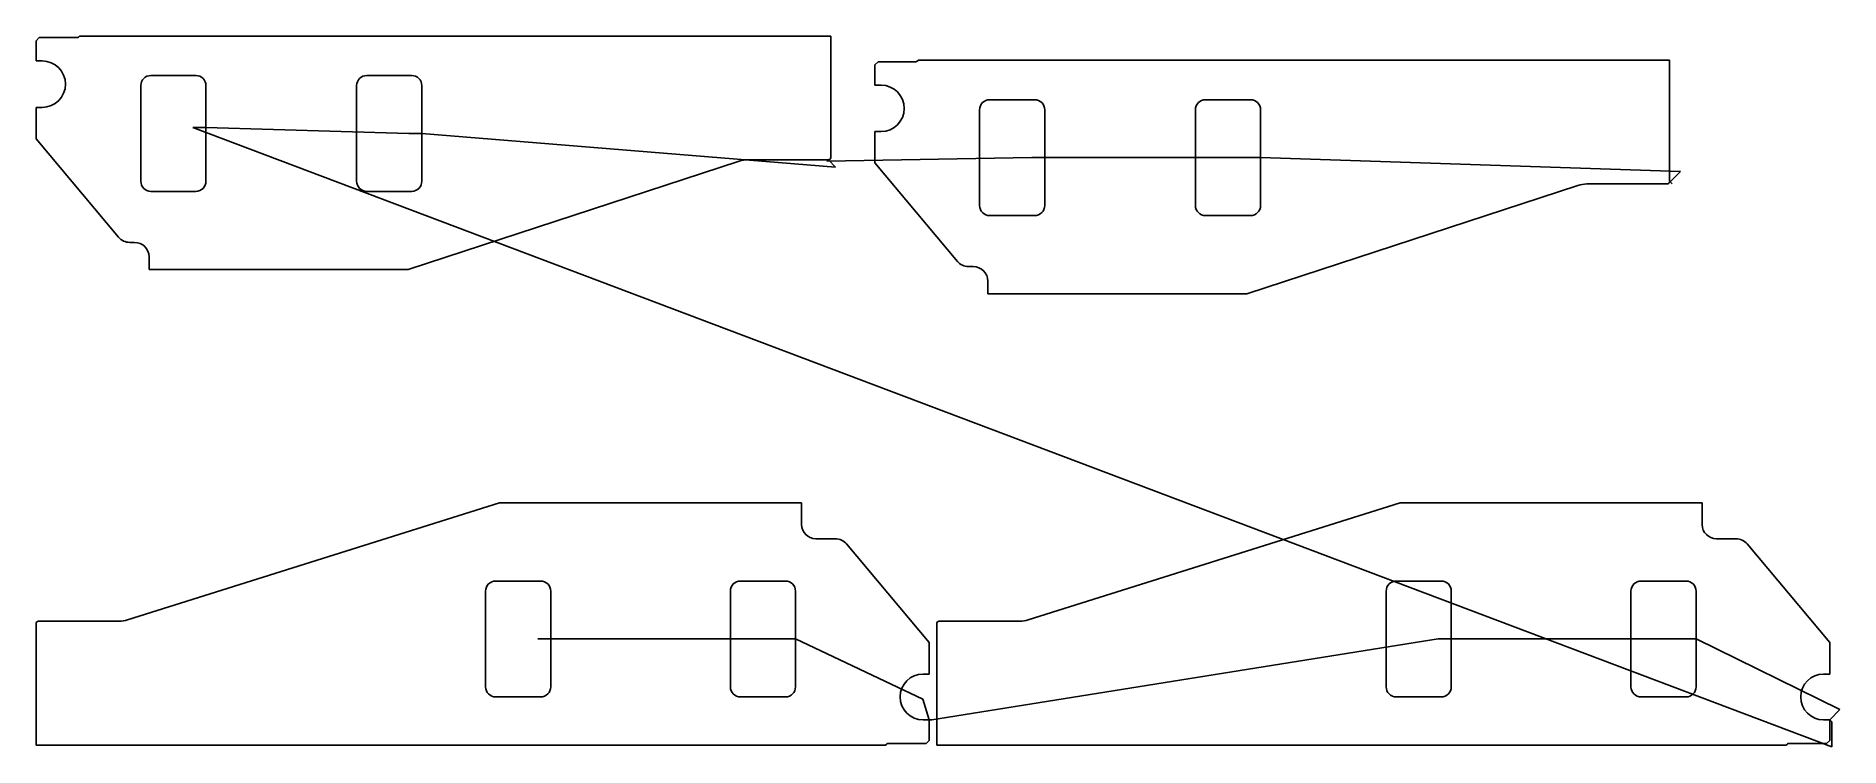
# Model space of a CAD drawing. Header units: metres. Extents: x 7 to 6233, y 0 to 2453.
import ezdxf

# ---------------------------------------------------------------- set-up
doc = ezdxf.new("R2010")
doc.units = ezdxf.units.M

msp = doc.modelspace()

# ---------------------------------------------------------------- linework, layer by layer
at = {"layer": 'TOOL_0'}
for p, q in [((6.6, 2437.314), (17.686, 2448.4)), ((6.6, 2367.4), (6.6, 2437.314)), ((17.686, 2448.4), (148.1, 2448.4)), ((156.162, 2453.4), (2749.6, 2453.4)), ((2749.6, 2453.4), (2749.6, 2034.4)), ((28.1, 2367.4), (6.6, 2367.4)), ((3051.34, 2369.936), (5644.778, 2369.936)), ((5644.778, 2369.936), (5644.778, 1952.436)), ((558.1, 2317.4), (403.1, 2317.4)), ((1303.1, 2317.4), (1148.1, 2317.4)), ((2901.778, 2353.85), (2912.864, 2364.936)), ((2901.778, 2283.936), (2901.778, 2353.85)), ((2912.864, 2364.936), (3043.278, 2364.936)), ((368.1, 2282.4), (368.1, 1952.4)), ((593.1, 2137.952), (593.1, 2282.4)), ((1113.1, 2282.4), (1113.1, 1952.4)), ((1338.1, 2117.4), (1338.1, 2282.4)), ((2923.279, 2283.936), (2901.778, 2283.936)), ((6.6, 2098.854), (6.6, 2207.4)), ((6.6, 2207.4), (28.1, 2207.4)), ((3263.279, 2198.936), (3263.279, 1868.936)), ((3453.279, 2233.936), (3298.279, 2233.936)), ((3488.279, 2033.936), (3488.279, 2198.936)), ((4008.279, 2198.936), (4008.279, 1868.936)), ((4198.279, 2233.936), (4043.279, 2233.936)), ((4233.279, 2033.936), (4233.279, 2198.936)), ((6204.838, 0), (548.1, 2137.952)), ((548.1, 2137.952), (593.1, 2137.952)), ((593.1, 1952.4), (593.1, 2137.952)), ((593.1, 2137.952), (1293.1, 2117.4)), ((1293.1, 2117.4), (1338.1, 2117.4)), ((1338.1, 1952.4), (1338.1, 2117.4)), ((1338.1, 2117.4), (2766.6, 2001.4)), ((2901.778, 2015.39), (2901.778, 2123.936)), ((2901.778, 2123.936), (2923.278, 2123.936)), ((291.553, 1759.261), (6.6, 2098.854)), ((2433.248, 2021.485), (1290.773, 1647.4)), ((2741.6, 2026.4), (2464.055, 2026.4)), ((2736.6, 2021.4), (3443.279, 2033.936)), ((2741.6, 2026.4), (2736.6, 2021.4)), ((2766.6, 2001.4), (2741.6, 2026.4)), ((3186.731, 1675.797), (2901.778, 2015.39)), ((3443.279, 2033.936), (3488.279, 2033.936)), ((3488.279, 1868.936), (3488.279, 2033.936)), ((3488.279, 2033.936), (4188.279, 2033.936)), ((4188.279, 2033.936), (4233.279, 2033.936)), ((4233.279, 1868.936), (4233.279, 2033.936)), ((4233.279, 2033.936), (5682.661, 1986.17)), ((5328.427, 1938.021), (4185.952, 1563.936)), ((5636.779, 1942.936), (5359.234, 1942.936)), ((5647.306, 1950.815), (5644.638, 1949.439)), ((5644.778, 1952.436), (5647.304, 1950.815)), ((5647.304, 1950.815), (5654.375, 1943.744)), ((5682.661, 1986.17), (5647.306, 1950.815)), ((403.1, 1917.4), (558.1, 1917.4)), ((1148.1, 1917.4), (1303.1, 1917.4)), ((3298.279, 1833.936), (3453.279, 1833.936)), ((4043.279, 1833.936), (4198.279, 1833.936)), ((346.6, 1741.4), (329.855, 1741.4)), ((396.6, 1647.4), (396.6, 1691.4)), ((1290.773, 1647.4), (396.6, 1647.4)), ((3241.779, 1657.936), (3225.034, 1657.936)), ((3291.779, 1563.936), (3291.779, 1607.936)), ((4185.952, 1563.936), (3291.779, 1563.936)), ((322.464, 438.174), (1606.521, 842.601)), ((1606.521, 842.601), (2649.1, 842.601)), ((2649.1, 842.601), (2649.1, 767.601)), ((3431.131, 438.174), (4715.188, 842.601)), ((4715.188, 842.601), (5757.767, 842.601)), ((5757.767, 842.601), (5757.767, 767.601)), ((2698.1, 718.601), (2765.226, 718.601)), ((2804.294, 700.383), (3089.1, 360.965)), ((5806.767, 718.601), (5873.893, 718.601)), ((5912.961, 700.383), (6197.767, 360.965)), ((1748.1, 572.601), (1593.1, 572.601)), ((2593.1, 572.601), (2438.1, 572.601)), ((4856.767, 572.601), (4701.767, 572.601)), ((5701.767, 572.601), (5546.767, 572.601)), ((1558.1, 537.601), (1558.1, 207.601)), ((1783.1, 372.601), (1783.1, 537.601)), ((2403.1, 537.601), (2403.1, 207.601)), ((2628.1, 372.601), (2628.1, 537.601)), ((4666.767, 537.601), (4666.767, 207.601)), ((4891.767, 372.601), (4891.767, 537.601)), ((5511.767, 537.601), (5511.767, 207.601)), ((5736.767, 372.601), (5736.767, 537.601)), ((6.6, 6.601), (6.6, 425.601)), ((14.6, 433.601), (292.724, 433.601)), ((3115.267, 6.601), (3115.267, 425.601)), ((3123.267, 433.601), (3401.391, 433.601)), ((1738.1, 372.601), (1783.1, 372.601)), ((1783.1, 207.601), (1783.1, 372.601)), ((1783.1, 372.601), (2583.1, 372.601)), ((2583.1, 372.601), (2628.1, 372.601)), ((2628.1, 207.601), (2628.1, 372.601)), ((2628.1, 372.601), (3067.208, 164.621)), ((3089.1, 360.965), (3089.1, 251.601)), ((3098.181, 93.399), (4846.767, 372.601)), ((4846.767, 372.601), (4891.767, 372.601)), ((4891.767, 207.601), (4891.767, 372.601)), ((4891.767, 372.601), (5691.767, 372.601)), ((5691.767, 372.601), (5736.767, 372.601)), ((5736.767, 207.601), (5736.767, 372.601)), ((5736.767, 372.601), (6233.122, 128.956)), ((6197.767, 360.965), (6197.767, 251.601)), ((3089.1, 251.601), (3068.1, 251.601)), ((6197.767, 251.601), (6176.767, 251.601)), ((1593.1, 172.601), (1748.1, 172.601)), ((2438.1, 172.601), (2593.1, 172.601)), ((3067.208, 164.621), (3089.1, 93.601)), ((4701.767, 172.601), (4856.767, 172.601)), ((5546.767, 172.601), (5701.767, 172.601)), ((6233.122, 128.956), (6197.767, 93.601)), ((3068.1, 93.601), (3089.1, 93.601)), ((3089.1, 93.601), (3089.1, 22.187)), ((3089.1, 93.601), (3098.181, 93.399)), ((6176.767, 93.601), (6197.767, 93.601)), ((6197.767, 93.601), (6197.767, 22.187)), ((6197.767, 93.601), (6204.838, 86.53)), ((6204.838, 86.53), (6204.838, 0)), ((2940.038, 6.601), (6.6, 6.601)), ((3078.514, 11.601), (2948.1, 11.601)), ((3089.1, 22.187), (3078.514, 11.601)), ((6048.705, 6.601), (3115.267, 6.601)), ((6187.181, 11.601), (6056.767, 11.601)), ((6197.767, 22.187), (6187.181, 11.601))]:
    msp.add_line(p, q, dxfattribs=at)
for centre, radius, start, end in [((148.083, 2457.427), 9.027, 270.1079015, 333.5059121), ((28.1, 2287.4), 80, 270, 90), ((3043.261, 2373.963), 9.027, 270.1079015, 333.5059121), ((403.1, 2282.4), 35, 90, 180), ((558.1, 2282.4), 35, 0, 90), ((1148.1, 2282.4), 35, 90, 180), ((1303.1, 2282.4), 35, 0, 90), ((2923.278, 2203.936), 80, 270, 89.9992838), ((3298.279, 2198.936), 35, 90, 180), ((3453.279, 2198.936), 35, 0, 90), ((4043.279, 2198.936), 35, 90, 180), ((4198.279, 2198.936), 35, 0, 90), ((2464.055, 1927.4), 99, 90, 108.1304108), ((2741.6, 2034.4), 8, 270, 0), ((403.1, 1952.4), 35, 180, 270), ((558.1, 1952.4), 35, 270, 0), ((1148.1, 1952.4), 35, 180, 270), ((1303.1, 1952.4), 35, 270, 0), ((5359.234, 1843.936), 99, 90, 108.1304108), ((5636.779, 1950.936), 8, 270, 349.2153671), ((3298.279, 1868.936), 35, 180, 270), ((3453.279, 1868.936), 35, 270, 0), ((4043.279, 1868.936), 35, 180, 270), ((4198.279, 1868.936), 35, 270, 0), ((329.877, 1791.448), 50.048, 220.025736, 269.974814), ((346.6, 1691.4), 50, 0, 90), ((3225.056, 1707.984), 50.048, 220.0249997, 269.974814), ((3241.779, 1607.936), 50, 0, 90), ((2698.1, 767.601), 49, 180, 270), ((5806.767, 767.601), 49, 180, 270), ((2765.226, 667.601), 51, 40.0000479, 90), ((5873.893, 667.601), 51, 40.0000479, 90), ((1593.1, 537.601), 35, 90, 180), ((1748.1, 537.601), 35, 0, 90), ((2438.1, 537.601), 35, 90, 180), ((2593.1, 537.601), 35, 0, 90), ((4701.767, 537.601), 35, 90, 180), ((4856.767, 537.601), 35, 0, 90), ((5546.767, 537.601), 35, 90, 180), ((5701.767, 537.601), 35, 0, 90), ((292.725, 532.598), 98.997, 269.9994212, 287.4819101), ((3401.392, 532.598), 98.997, 269.9994212, 287.4819101), ((14.6, 425.601), 8, 90, 180), ((3123.267, 425.601), 8, 90, 180), ((3068.1, 172.601), 79, 90, 270), ((6176.767, 172.601), 79, 90, 270), ((1593.1, 207.601), 35, 180, 270), ((1748.1, 207.601), 35, 270, 0), ((2438.1, 207.601), 35, 180, 270), ((2593.1, 207.601), 35, 270, 0), ((4701.767, 207.601), 35, 180, 270), ((4856.767, 207.601), 35, 270, 0), ((5546.767, 207.601), 35, 180, 270), ((5701.767, 207.601), 35, 270, 0), ((2948.1, 2.601), 9, 90, 153.6114707), ((6056.767, 2.601), 9, 90, 153.6114707)]:
    msp.add_arc(centre, radius, start, end, dxfattribs=at)

doc.saveas('drawing.dxf')
